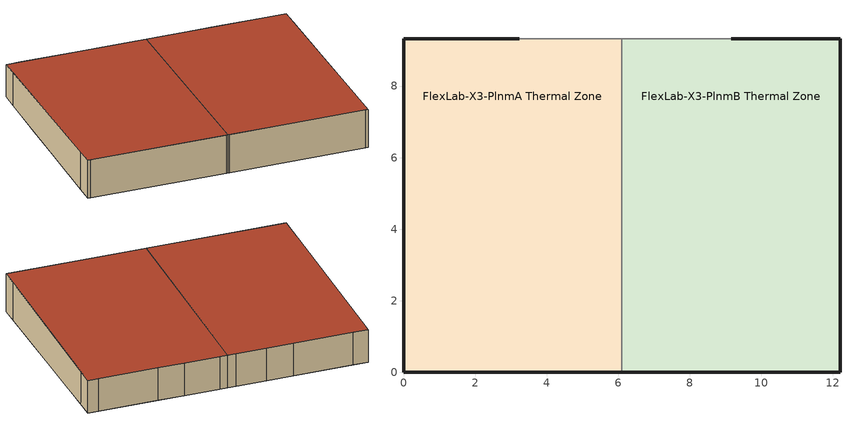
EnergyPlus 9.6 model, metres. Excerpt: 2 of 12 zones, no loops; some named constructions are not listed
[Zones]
FlexLab-X3-PlnmA Thermal Zone
 floor to FlexLab-X3-ZoneA-North-Zone Thermal Zone (FloorPlnm-Const): 6.1,9.32 6.1,6.1 0,6.1 0,9.32 z2.74
 floor to FlexLab-X3-ZoneA-Core-Zone Thermal Zone (FloorPlnm-Const): 6.1,6.1 6.1,3.05 0,3.05 0,6.1 z2.74
 floor to FlexLab-X3-ZoneA-South-Zone Thermal Zone (FloorPlnm-Const): 6.1,3.05 6.1,0 0,0 0,3.05 z2.74
 wall outside (ZoneA-N1Wall-Const): 0.65,9.32 0,9.32 z2.74:4.24
 wall outside (ZoneA-N2Wall-Const): 3.24,9.32 0.65,9.32 z2.74:4.24
 wall outside (ZoneA-S1Wall-Const): 6.05,0 6.1,0 z2.74:4.5
 wall outside (ZoneA-S2Wall-Const): 0.12,0 6.05,0 z2.74:4.5
 wall outside (ZoneA-S3Wall-Const): 0,0 0.12,0 z2.74:4.5
 wall outside (ZoneA-W1Wall-Const): 0,0,4.5 0,0.8,4.47 0,0.8,2.74 0,0,2.74
 wall outside (ZoneA-W2Wall-Const): 0,0.8,4.47 0,8.52,4.26 0,8.52,2.74 0,0.8,2.74
 wall outside (ZoneA-W3Wall-Const): 0,8.52,4.26 0,9.32,4.24 0,9.32,2.74 0,8.52,2.74
 wall to FlexLab-X3-PlnmB Thermal Zone (ZoneA-E2Wall-Const): 6.1,0,4.5 6.1,0,2.74 6.1,9.32,2.74 6.1,9.32,4.24
 wall to FlexLab-X3-ElecRoom-ZoneA Thermal Zone (ZoneA-N3Wall-Const): 4.41,9.32 3.24,9.32 z2.74:4.24
 wall to FlexLab-X3-MechRoom-ZoneA Thermal Zone (ZoneA-N4Wall-Const): 6.1,9.32 5.75,9.32 4.41,9.32 z2.74:4.24
 roof outside (Roof-Const): 6.1,0,4.5 6.1,9.32,4.24 0,9.32,4.24 0,0,4.5
FlexLab-X3-PlnmB Thermal Zone
 floor to FlexLab-X3-ZoneB-South-Zone Thermal Zone (FloorPlnm-Const): 12.2,3.05 12.2,0 6.1,0 6.1,3.05 z2.74
 floor to FlexLab-X3-ZoneB-Core-Zone Thermal Zone (FloorPlnm-Const): 12.2,6.1 12.2,3.05 6.1,3.05 6.1,6.1 z2.74
 floor to FlexLab-X3-ZoneB-North-Zone Thermal Zone (FloorPlnm-Const): 12.2,9.32 12.2,6.1 6.1,6.1 6.1,9.32 z2.74
 wall outside (ZoneB-E1Wall-Const): 12.2,0,4.5 12.2,0,2.74 12.2,0.8,2.74 12.2,0.8,4.47
 wall outside (ZoneB-E2Wall-Const): 12.2,0.8,4.47 12.2,0.8,2.74 12.2,8.52,2.74 12.2,8.52,4.26
 wall outside (ZoneB-E3Wall-Const): 12.2,8.52,4.26 12.2,8.52,2.74 12.2,9.32,2.74 12.2,9.32,4.24
 wall outside (ZoneB-N1Wall-Const): 12.2,9.32 11.76,9.32 z2.74:4.24
 wall outside (ZoneB-N2Wall-Const): 11.76,9.32 9.17,9.32 z2.74:4.24
 wall outside (ZoneB-S1Wall-Const): 12.1,0 12.2,0 z2.74:4.5
 wall outside (ZoneB-S2Wall-Const): 6.17,0 12.1,0 z2.74:4.5
 wall outside (ZoneB-S3Wall-Const): 6.1,0 6.17,0 z2.74:4.5
 wall to FlexLab-X3-ElecRoom-ZoneB Thermal Zone (ZoneB-N3Wall-Const): 9.17,9.32 8,9.32 z2.74:4.24
 wall to FlexLab-X3-MechRoom-ZoneB Thermal Zone (ZoneB-N4Wall-Const): 8,9.32 6.46,9.32 z2.74:4.24
 wall to FlexLab-X3-MechRoom-ZoneB Thermal Zone (ZoneB-S1WALL-MECHROOM-Const): 6.46,9.32 6.1,9.32 z2.74:4.24
 roof outside (Roof-Const): 12.2,0,4.5 12.2,9.32,4.24 6.1,9.32,4.24 6.1,0,4.5
[Material] Roughness=MediumSmooth
Name | Thickness {m} | Conductivity {W/m-K} | Density {kg/m3} | Specific Heat {J/kg-K} | Thermal Absorptance | Solar Absorptance | Visible Absorptance
Acous Tile 3/4" | 0.0191 | 0.057 | 288 | 1331 | 0.9 | 0.2 | 0.2
Cotton Batt 7" | 0.178 | 0.059 | 1480 | 1307 | 0.2 | 0.5 | 0.5
Equiv Layer K1-Jwall North | 0.1016 | 0.0565 | 619.6 | 1010 | 0.9 | 0.5 | 0.5
Equiv Layer K1-NorthWall | 0.1842 | 0.205 | 270 | 1300 | 0.9 | 0.5 | 0.5
Equiv Layer K2-Jwall North | 0.1848 | 0.184 | 747.9 | 1599 | 0.9 | 0.5 | 0.5
Equiv Layer K2-NorthWall | 0.0762 | 0.0418 | 72.9 | 1249 | 0.9 | 0.5 | 0.5
Equiv Layer K5-NorthWall | 0.0889 | 0.3706 | 79.4 | 230 | 0.9 | 0.5 | 0.5
Gypsum Board 5/8" | 0.0159 | 0.16 | 801 | 837 | 0.9 | 0.69 | 0.63
Ins Board 4" R20 | 0.1016 | 0.037 | 29 | 1213 | 0.9 | 0.5 | 0.5
Plywood 1/2" | 0.0127 | 0.115 | 545 | 1213 | 0.9 | 0.5 | 0.5
Plywood 3/4" | 0.0191 | 0.115 | 545 | 1213 | 0.9 | 0.5 | 0.5
SIP 7.25" | 0.1842 | 0.038 | 29 | 1210 | 0.9 | 0.5 | 0.5
[Construction]
Ceiling-Const: Cotton Batt 7", Acous Tile 3/4"
ZoneA-N2Wall-MechRoom-Const; ZoneA-W1Wall-MechRoom-Const; ZoneA-W2Wall-MechRoom-Const; ZoneB-E1Wall-MechRoom-Const; ZoneB-E2Wall-MechRoom-Const; ZoneB-N2Wall-MechRoom-Const: Plywood 3/4", Ins Board 4" R20, Plywood 1/2", SIP 7.25", Plywood 1/2", Gypsum Board 5/8"
ZoneA-N3Wall-Const; ZoneB-N3Wall-Const: Plywood 3/4", Equiv Layer K2-NorthWall, Plywood 1/2", Equiv Layer K1-NorthWall, Plywood 1/2", Gypsum Board 5/8"
ZoneA-N4Wall-Const; ZoneA-N5Wall-Const; ZoneB-N5Wall-Const: Gypsum Board 5/8", Equiv Layer K1-Jwall North, Gypsum Board 5/8"
ZoneB-N4Wall-Const: Gypsum Board 5/8", Equiv Layer K5-NorthWall, Gypsum Board 5/8"
ZoneB-W2Wall-Const; ZoneB-WestWall-MechRoom-Const: Gypsum Board 5/8", Ins Board 4" R20, Plywood 1/2", SIP 7.25", Plywood 1/2", Ins Board 4" R20, Gypsum Board 5/8"
ZoneB-W3Wall-Const: Gypsum Board 5/8", Equiv Layer K1-Jwall North, Plywood 1/2", Equiv Layer K2-Jwall North, Plywood 1/2", Equiv Layer K1-Jwall North, Gypsum Board 5/8"
